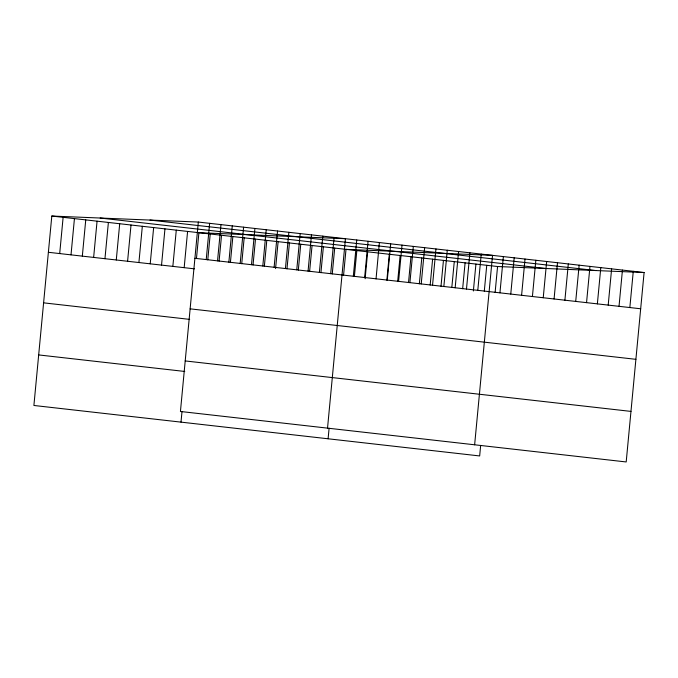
<?xml version="1.0" encoding="UTF-8"?>
<svg xmlns="http://www.w3.org/2000/svg" width="678" height="678" viewBox="0 0 678 678"><rect width="100%" height="100%" fill="white"/><g stroke="black" fill="none" stroke-linecap="round" stroke-linejoin="round"><path stroke-width="1.02" d="M198.332 222.053L180.433 411.478L626.192 461.955L644.1 272.531L198.332 222.053L51.808 216.045L33.9 405.469L479.668 455.947L480.66 445.412M59.698 253.572L63.122 217.333M71.012 254.86L74.436 218.613M82.326 256.14L85.75 219.892M93.64 257.42L97.064 221.172M104.954 258.699L108.387 222.452M116.277 259.979L119.701 223.74M127.591 261.259L131.015 225.02M138.905 262.547L142.329 226.299M150.219 263.827L153.643 227.579M161.534 265.106L164.957 228.859M172.848 266.386L176.28 230.139M184.17 267.666L187.594 231.427M181.001 422.131L182.001 411.597M196.459 258.598L198.908 232.707L345.441 238.715L327.533 428.132M206.222 259.581L209.646 223.333M207.773 259.877L210.222 233.986M217.536 260.861L220.969 224.621M219.096 261.157L221.536 235.266M228.859 262.149L232.283 225.901M230.41 262.437L232.859 236.546M240.173 263.428L243.597 227.181M241.724 263.717L244.173 237.825M251.487 264.708L254.911 228.461M253.038 264.996L255.487 239.114M262.801 265.988L266.225 229.74M264.352 266.284L266.801 240.393M274.115 267.268L277.548 231.02M275.573 268.598L278.116 241.673M285.43 268.547L288.862 232.308M286.989 268.844L289.43 242.953M296.752 269.836L300.176 233.588M298.303 270.124L300.752 244.233M308.066 271.115L311.49 234.868M309.617 271.403L312.066 245.521M319.38 272.395L322.804 236.147M320.931 272.692L323.381 246.8M330.695 273.675L334.118 237.427M332.245 273.971L334.695 248.08M328.101 438.785L329.101 428.25M343.56 275.251L346.009 249.36L492.542 255.369L474.634 444.793M353.323 276.243L356.755 239.995M354.391 276.48L356.84 250.589M364.645 277.522L368.069 241.275M365.12 278.734L367.662 251.809M376.044 278.929L379.383 242.554M386.867 280.15L389.316 254.267M387.274 280.082L390.697 243.834M397.689 281.378L400.139 255.487M398.588 281.362L402.012 245.114M408.52 282.607L410.961 256.716M409.902 282.641L413.334 246.402M419.343 283.828L421.792 257.945M421.216 283.929L424.648 247.682M430.166 285.057L432.615 259.166M432.539 285.209L435.962 248.962M440.997 286.286L443.446 260.394M443.853 286.489L447.277 250.241M451.819 287.506L454.268 261.615M455.167 287.769L458.591 251.521M462.65 288.735L465.091 262.844M466.481 289.048L469.905 252.809M473.371 290.998L475.922 264.073M477.795 290.328L481.227 254.089M484.295 291.184L486.745 265.293M495.126 292.413L497.567 266.522L644.1 272.531M499.94 292.837L503.364 256.598M510.763 294.066L514.195 257.818M521.594 295.294L525.018 259.047M532.416 296.515L535.84 260.267M543.239 297.744L546.671 261.496M554.07 298.964L557.494 262.725M564.893 300.193L568.317 263.945M575.715 301.422L579.148 265.174M586.546 302.642L589.97 266.403M597.369 303.871L600.801 267.624M608.2 305.1L611.624 268.852M619.022 306.32L622.446 270.081M629.845 307.549L633.277 271.302M149.982 220.07L595.742 270.547M100.158 218.028L545.926 268.505M51.808 216.045L497.567 266.522M194.908 258.301L640.676 308.778M48.375 252.292L194.45 268.835M190.128 308.846L635.896 359.323M43.604 302.846L189.679 319.38M185.204 360.933L630.972 411.402M38.68 354.925L184.755 371.459"/></g></svg>
